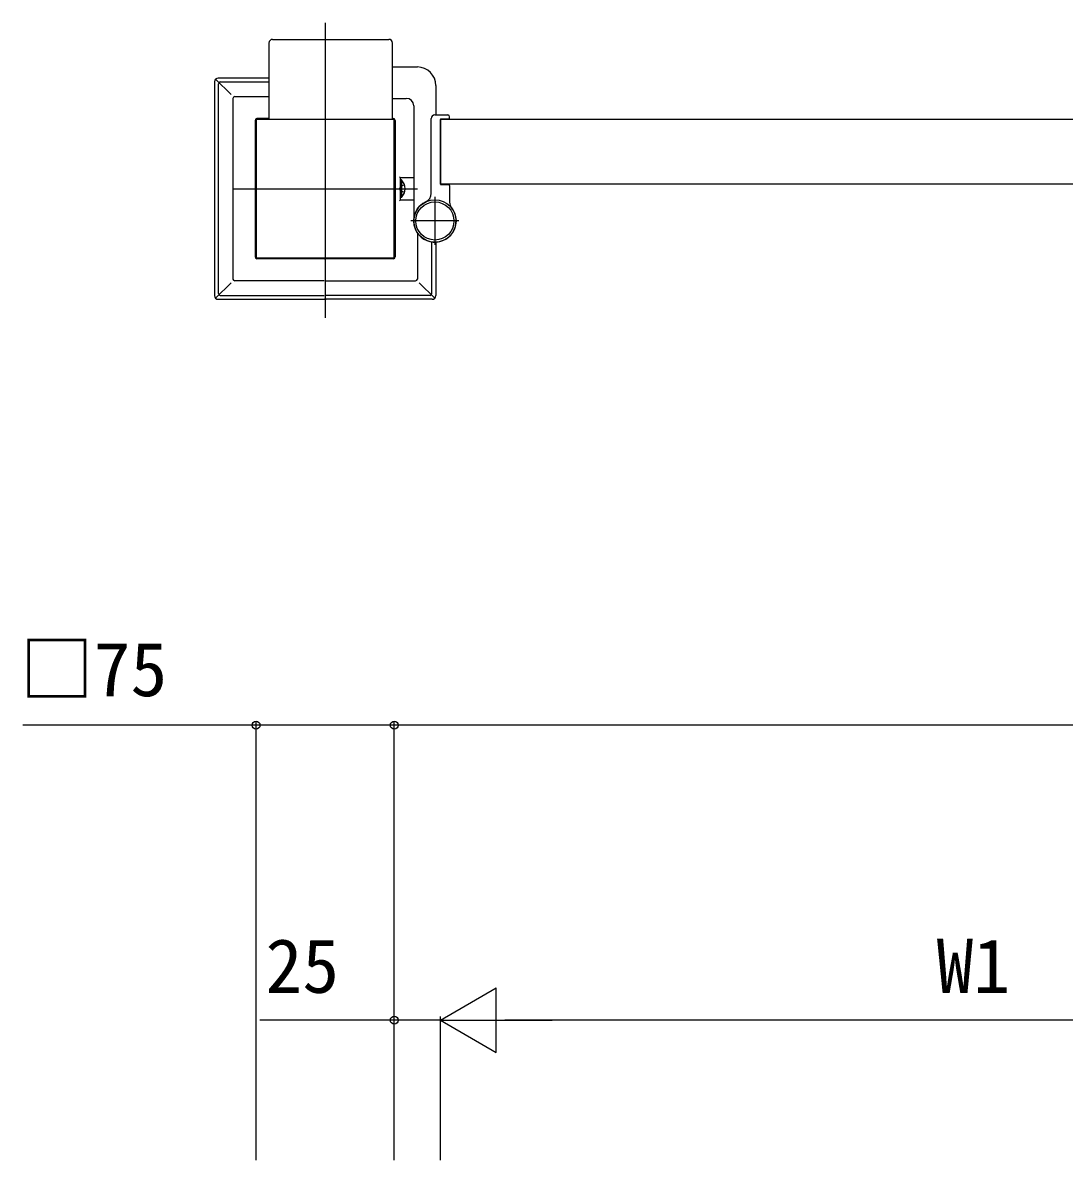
# Model space of a CAD drawing. Units: millimetres, scale not verified. Extents: x -875 to 875, y -1304 to 1298.
# Drawn here: x -32.5 to 249.9, y 591.5 to 900 of the extents above; entities that cross this region are included whole.
import ezdxf
from ezdxf.enums import TextEntityAlignment as Align

# ---------------------------------------------------------------- set-up
doc = ezdxf.new("R2010")
doc.units = ezdxf.units.MM
doc.header["$LTSCALE"] = 6
doc.layers.add('0-7_YKK_A1', color=4, linetype='Continuous')
doc.layers.add('0-8_YKK_D', color=6, linetype='Continuous')
doc.styles.add('ＭＳ ゴシック', font='')
doc.styles.get('ＭＳ ゴシック').set_extended_font_data('MS Gothic')

msp = doc.modelspace()

# ---------------------------------------------------------------- linework, layer by layer
at = {"layer": '0-7_YKK_A1'}
for p, q in [((49.5, 900), (49.5, 820)), ((35.25, 895.5), (66.75, 895.5)), ((34.25, 894.5), (34.25, 873.75)), ((67.75, 873.75), (67.75, 894.5)), ((67.75, 888), (74.5, 888)), ((19.5, 884.002), (19.5, 825.998)), ((19.792, 884.708), (24, 880.5)), ((34.25, 885), (20.498, 885)), ((20.549, 826.549), (20.549, 883.451)), ((21.049, 883.951), (34.25, 883.951)), ((79.5, 883), (79.5, 875)), ((24.5, 879.5), (24.5, 830.5)), ((25, 880), (34.25, 880)), ((67.75, 879.5), (71.5, 879.5)), ((73.5, 877.5), (73.5, 846.25)), ((30.5, 873.5), (30.5, 836.5)), ((34.25, 874), (31, 874)), ((67.75, 874), (68, 874)), ((68.5, 873.5), (68.5, 836.5)), ((78.25, 853.721), (78.25, 874)), ((79.25, 875), (82.75, 875)), ((80.75, 856.25), (80.75, 873.75)), ((80.9, 873.9), (83, 873.9)), ((83.25, 874.15), (83.25, 874.5)), ((24.5, 855), (74.5, 855)), ((70.154, 857.375), (69.9, 857.375)), ((69.9, 857.375), (69.9, 852.625)), ((380.75, 856.25), (80.75, 856.25)), ((80.9, 856.1), (83, 856.1)), ((83.25, 855.85), (83.25, 851.331)), ((69.9, 852), (73.5, 852)), ((79.25, 852.75), (79.25, 839.75)), ((85.75, 846.25), (72.75, 846.25)), ((74.5, 843.01), (74.5, 830.5)), ((78.451, 826.549), (78.451, 840.556)), ((79.5, 840.499), (79.5, 825.998)), ((49.25, 836), (31, 836)), ((49.5, 835.749), (49.5, 825.251)), ((68, 836), (49.75, 836)), ((49.25, 830), (25, 830)), ((49.75, 830), (74, 830)), ((24, 829.5), (19.792, 825.292)), ((75, 829.5), (79.208, 825.292)), ((20.498, 825), (49.25, 825)), ((21.049, 826.049), (49.25, 826.049)), ((77.951, 826.049), (49.75, 826.049)), ((78.502, 825), (49.75, 825))]:
    msp.add_line(p, q, dxfattribs=at)
msp.add_lwpolyline([(30.75, 836.25), (68.25, 836.25), (68.25, 873.75), (30.75, 873.75)], close=True, dxfattribs=at)
for points in [[(380.75, 873.75), (80.75, 873.75), (80.75, 856.25)], [(69.65, 858.25), (69.9, 858), (73.5, 858)], [(69.65, 851.75), (69.9, 852), (69.9, 858)], [(70.972, 856.075), (69.941, 855.573), (69.637, 855)], [(70.972, 853.925), (69.941, 854.428), (69.637, 855)], [(70.154, 857.375), (70.154, 852.625), (69.9, 852.625)]]:
    msp.add_lwpolyline(points, dxfattribs=at)
for radius in [5.75, 5.173]:
    msp.add_circle((79.25, 846.25), radius, dxfattribs=at)
for centre, radius, start, end in [((35.25, 894.5), 1, 90, 180), ((66.75, 894.5), 1, 360, 90), ((74.5, 883), 5, 0, 90), ((21.049, 883.451), 0.5, 90, 180), ((25, 879.5), 0.5, 90, 180), ((71.5, 877.5), 2, 0, 90), ((31, 873.5), 0.5, 90, 180), ((68, 873.5), 0.5, 360, 90), ((79.25, 874), 1, 90, 180), ((80.9, 873.75), 0.15, 90, 180), ((82.75, 874.5), 0.5, 360, 90), ((83, 874.15), 0.25, 270, 360), ((67.819, 855), 3.331, 314.51496, 45.48504), ((80.9, 856.25), 0.15, 180, 270), ((83, 855.85), 0.25, 360, 90), ((75.75, 853.721), 2.5, 295.10278, 359.99998), ((79.25, 846.25), 5.75, 115.10278, 38.01228), ((85.75, 851.331), 2.5, 180, 218.01228), ((31, 836.5), 0.5, 180, 270), ((68, 836.5), 0.5, 270, 360), ((68, 836.5), 0.5, 270, 0), ((25, 830.5), 0.5, 180, 270), ((74, 830.5), 0.5, 270, 360), ((21.049, 826.549), 0.5, 180, 270), ((77.951, 826.549), 0.5, 270, 0)]:
    msp.add_arc(centre, radius, start, end, dxfattribs=at)
for centre, major_axis, ratio, start_param, end_param in [((20.502, 883.998), (-0.711, 0.711), 0.995146, 5.5002201, 7.0661505), ((49.25, 835.749), (0, -0.251), 0.997564, 1.5707963, 3.1415927), ((49.75, 835.749), (0, -0.251), 0.997564, 3.1415927, 4.712389), ((20.502, 826.002), (-0.711, -0.711), 0.995146, 5.5002201, 7.0661505), ((49.25, 825.251), (0, 0.251), 0.997564, 3.1415927, 4.712389), ((49.75, 825.251), (0, 0.251), 0.997564, 1.5707963, 3.1415927), ((78.498, 826.002), (0.711, -0.711), 0.995146, 5.5002201, 7.0661505)]:
    msp.add_ellipse(centre, major_axis=major_axis, ratio=ratio, start_param=start_param, end_param=end_param, dxfattribs=at)
at = {"layer": '0-8_YKK_D'}
for p, q in [((30.75, 591.5), (30.75, 710.5)), ((68.25, 591.5), (68.25, 710.5)), ((68.25, 591.5), (68.25, 710.5)), ((696.25, 709.5), (68.25, 709.5)), ((80.75, 629.5), (95.905, 638.25)), ((95.905, 620.75), (95.905, 638.25)), ((68.25, 591.5), (68.25, 630.5)), ((80.75, 591.5), (80.75, 630.5)), ((80.75, 591.5), (80.75, 630.5)), ((80.75, 629.5), (95.905, 620.75)), ((80.75, 629.5), (111.061, 629.5)), ((363.25, 629.5), (98.25, 629.5))]:
    msp.add_line(p, q, dxfattribs=at)
for points in [[(68.25, 709.5), (30.75, 709.5), (-32.505, 709.5)], [(80.75, 629.5), (68.25, 629.5), (31.814, 629.5)]]:
    msp.add_lwpolyline(points, dxfattribs=at)
for centre in [(30.75, 709.5), (68.25, 709.5), (68.25, 709.5), (68.25, 629.5)]:
    msp.add_circle(centre, 1.075, dxfattribs=at)

# ---------------------------------------------------------------- texts
at = {"layer": '0-8_YKK_D', "style": 'ＭＳ ゴシック'}
for s, p in [('□75', (-33.255, 712.955)), ('25', (33.336, 632.5)), ('W1', (215.295, 632.5))]:
    msp.add_text(s, height=14.66, dxfattribs=at).set_placement(p, align=Align.BOTTOM_LEFT)

doc.saveas('drawing.dxf')
